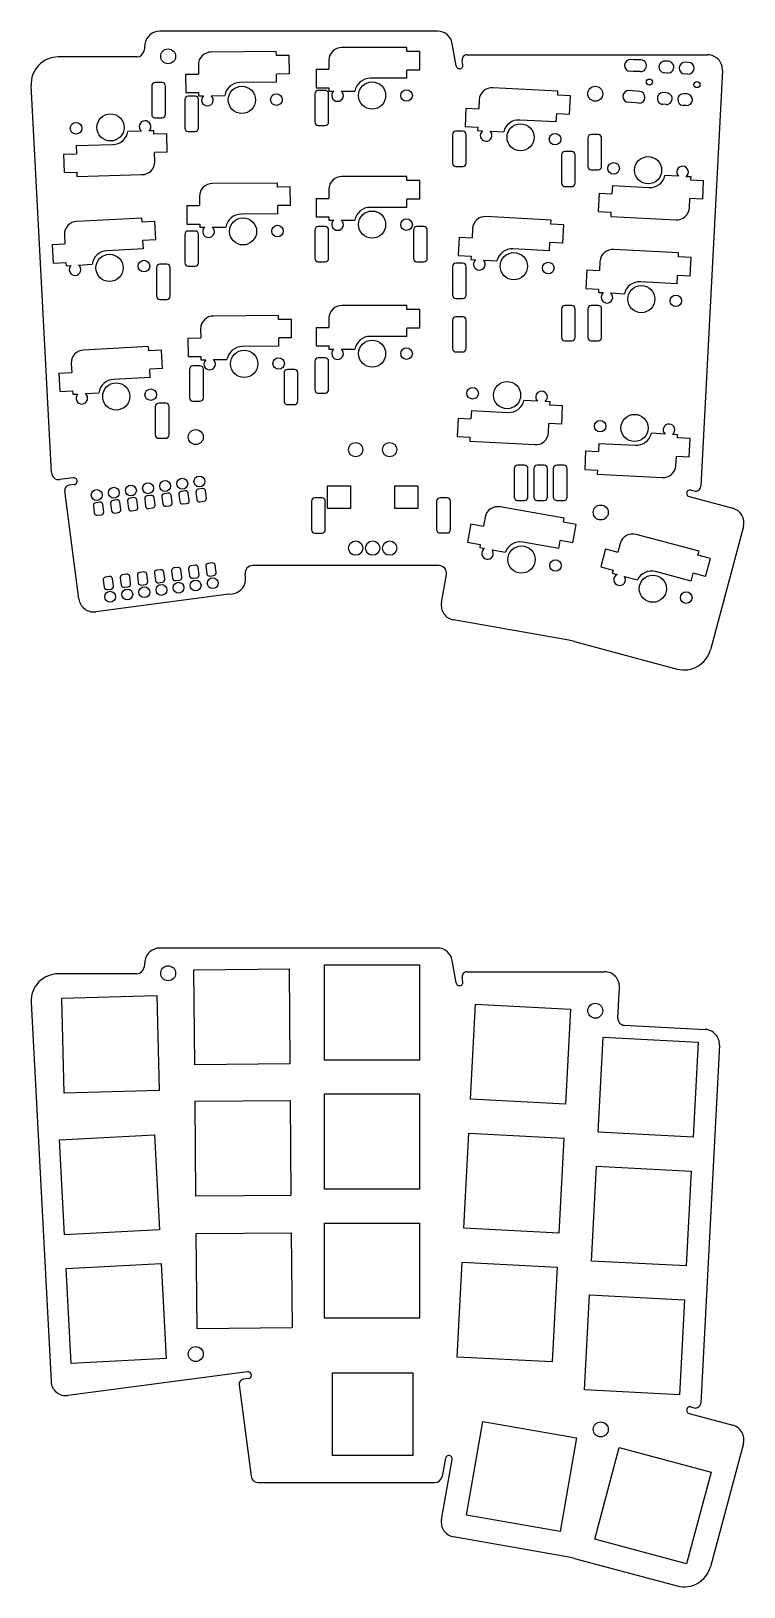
# Model space of a CAD drawing. Extents: x 33 to 645, y -281 to 127.
# Drawn here: x 32.6 to 137.6, y -251.7 to -22.6 of the extents above; entities that cross this region are included whole.
import ezdxf

# ---------------------------------------------------------------- set-up
doc = ezdxf.new("R2010")
doc.units = 0
doc.layers.add('BLACK', color=7, linetype='CONTINUOUS')

msp = doc.modelspace()

# ---------------------------------------------------------------- linework, layer by layer
at = {"layer": 'BLACK', "linetype": 'CONTINUOUS'}
for p, q in [((92.442472, -22.616329), (51.542613, -22.616329)), ((49.361434, -24.529172), (49.239888, -25.452407)), ((87.938124, -25.025559), (78.362324, -25.025559)), ((87.938124, -25.626068), (87.938124, -25.025559)), ((95.192345, -27.742326), (94.609051, -24.434303)), ((48.149299, -26.408829), (36.603086, -26.408829)), ((68.709296, -25.620212), (59.133861, -25.703776)), ((68.714536, -26.220699), (68.709296, -25.620212)), ((70.602275, -26.204224), (68.714536, -26.220699)), ((70.625992, -28.921921), (70.602275, -26.204224)), ((76.440135, -26.895669), (76.440135, -28.241869)), ((89.825935, -25.626068), (87.938124, -25.626068)), ((89.825935, -28.343868), (89.825935, -25.626068)), ((96.177153, -27.56868), (96.074952, -26.989065)), ((96.813558, -26.108829), (132.204307, -26.108829)), ((121.34328, -26.831581), (120.886707, -26.807653)), ((121.953762, -26.83073), (121.34328, -26.831581)), ((122.410335, -26.854658), (121.953762, -26.83073)), ((126.418035, -27.064692), (125.961462, -27.040764)), ((129.411128, -27.221554), (128.954554, -27.197626)), ((55.352073, -28.953212), (57.239812, -28.936738)), ((55.352073, -28.953212), (55.37579, -31.670908)), ((57.228064, -27.590589), (57.239812, -28.936738)), ((70.625992, -28.921921), (68.738253, -28.938395)), ((68.748889, -30.15715), (68.738253, -28.938395)), ((74.552324, -28.241869), (74.552324, -30.959669)), ((74.552324, -28.241869), (76.440135, -28.241869)), ((87.938124, -29.562669), (82.544135, -29.562669)), ((87.938124, -29.562669), (87.938124, -28.343868)), ((89.825935, -28.343868), (87.938124, -28.343868)), ((121.252886, -28.556414), (120.796312, -28.532486)), ((121.863367, -28.555563), (121.252886, -28.556414)), ((122.31994, -28.579491), (121.863367, -28.555563)), ((126.32764, -28.789525), (125.871067, -28.765597)), ((129.320733, -28.946387), (128.864159, -28.922459)), ((134.401292, -28.423964), (131.19361, -89.632226)), ((35.595663, -87.61534), (32.608568, -30.618173)), ((50.354593, -30.700029), (50.354593, -34.881629)), ((51.886593, -30.200029), (50.854593, -30.200029)), ((52.386593, -34.881629), (52.386593, -30.700029)), ((55.37579, -31.670908), (57.263529, -31.654434)), ((57.263529, -31.654434), (57.267744, -32.137415)), ((68.748889, -30.15715), (63.355106, -30.20422)), ((74.375524, -31.836429), (74.375524, -36.018029)), ((74.552324, -30.959669), (76.440135, -30.959669)), ((75.907524, -31.336429), (74.875524, -31.336429)), ((76.407524, -36.018029), (76.407524, -31.836429)), ((76.440135, -30.959669), (76.440135, -31.442668)), ((76.440135, -31.442668), (77.168524, -31.442668)), ((78.286124, -31.442269), (80.284134, -31.442668)), ((110.168525, -31.45691), (100.605848, -30.955752)), ((110.137097, -32.056596), (110.168525, -31.45691)), ((112.02232, -32.155397), (110.137097, -32.056596)), ((121.103885, -31.399512), (120.647312, -31.375584)), ((121.710933, -31.464171), (121.103885, -31.399512)), ((122.167507, -31.488099), (121.710933, -31.464171)), ((126.175374, -31.694938), (125.718801, -31.67101)), ((129.168467, -31.851799), (128.711893, -31.827871)), ((55.223924, -32.700029), (55.223924, -36.881629)), ((56.755924, -32.200029), (55.723924, -32.200029)), ((57.255924, -36.881629), (57.255924, -32.700029)), ((57.267744, -32.137415), (57.996105, -32.131058)), ((59.113659, -32.120907), (61.111597, -32.10387)), ((96.632741, -33.968254), (96.490502, -36.682329)), ((96.632741, -33.968254), (98.517965, -34.067054)), ((98.588419, -32.722699), (98.517965, -34.067054)), ((111.880082, -34.869472), (112.02232, -32.155397)), ((121.013491, -33.124345), (120.556917, -33.100417)), ((121.620539, -33.189004), (121.013491, -33.124345)), ((122.077112, -33.212932), (121.620539, -33.189004)), ((126.08498, -33.419771), (125.628406, -33.395843)), ((129.078072, -33.576632), (128.621499, -33.552704)), ((50.854593, -35.381629), (51.886593, -35.381629)), ((74.875524, -36.518029), (75.907524, -36.518029)), ((109.931071, -35.987802), (104.544474, -35.705503)), ((109.931071, -35.987802), (109.994858, -34.770672)), ((111.880082, -34.869472), (109.994858, -34.770672)), ((48.837295, -37.33419), (46.839959, -37.386093)), ((50.682641, -37.285469), (49.954502, -37.304536)), ((50.695284, -37.768303), (50.682641, -37.285469)), ((52.582448, -37.718886), (50.695284, -37.768303)), ((52.653592, -40.435754), (52.582448, -37.718886)), ((55.723924, -37.381629), (56.755924, -37.381629)), ((94.638085, -37.856229), (94.638085, -42.037829)), ((96.170085, -37.356229), (95.138085, -37.356229)), ((96.490502, -36.682329), (98.375726, -36.78113)), ((96.670085, -42.037829), (96.670085, -37.856229)), ((98.375726, -36.78113), (98.350448, -37.263467)), ((98.350448, -37.263467), (99.077839, -37.301588)), ((100.193928, -37.35968), (102.189179, -37.464646)), ((114.578899, -38.362035), (114.578899, -42.543635)), ((116.110899, -37.862035), (115.078899, -37.862035)), ((116.610899, -42.543635), (116.610899, -38.362035)), ((37.382545, -40.733607), (39.269709, -40.68419)), ((37.382545, -40.733607), (37.453689, -43.450475)), ((39.237805, -39.465806), (44.629945, -39.324608)), ((39.237805, -39.465806), (39.269709, -40.68419)), ((52.653592, -40.435754), (50.766428, -40.485171)), ((50.801667, -41.83091), (50.766428, -40.485171)), ((110.6899, -40.835235), (110.6899, -45.016835)), ((112.2219, -40.335235), (111.1899, -40.335235)), ((112.7219, -45.016835), (112.7219, -40.835235)), ((37.453689, -43.450475), (39.340853, -43.401058)), ((39.340853, -43.401058), (39.356572, -44.001362)), ((95.138085, -42.537829), (96.170085, -42.537829)), ((115.078899, -43.043635), (116.110899, -43.043635)), ((39.356572, -44.001362), (48.929091, -43.750696)), ((68.877282, -44.981438), (59.301847, -45.065002)), ((68.882522, -45.581925), (68.877282, -44.981438)), ((70.770261, -45.56545), (68.882522, -45.581925)), ((70.793978, -48.283147), (70.770261, -45.56545)), ((87.938124, -44.025519), (78.362324, -44.025519)), ((87.938124, -44.626028), (87.938124, -44.025519)), ((89.825935, -44.626028), (87.938124, -44.626028)), ((89.825935, -47.343828), (89.825935, -44.626028)), ((111.1899, -45.516835), (112.2219, -45.516835)), ((118.190115, -45.363471), (118.126328, -46.580601)), ((118.190115, -45.363471), (123.576712, -45.64577)), ((127.927258, -43.991593), (125.932007, -43.886627)), ((129.770738, -44.087806), (129.043347, -44.049685)), ((129.74546, -44.570143), (129.770738, -44.087806)), ((131.630684, -44.668944), (129.74546, -44.570143)), ((131.488445, -47.383019), (131.630684, -44.668944)), ((57.39605, -46.951815), (57.407798, -48.297964)), ((74.552324, -47.241829), (74.552324, -49.959629)), ((74.552324, -47.241829), (76.440135, -47.241829)), ((76.440135, -45.895629), (76.440135, -47.241829)), ((87.938124, -48.562629), (87.938124, -47.343828)), ((89.825935, -47.343828), (87.938124, -47.343828)), ((116.241104, -46.481801), (116.098866, -49.195876)), ((116.241104, -46.481801), (118.126328, -46.580601)), ((129.532767, -48.628574), (129.603221, -47.284219)), ((131.488445, -47.383019), (129.603221, -47.284219)), ((48.900847, -50.144004), (39.33817, -50.645162)), ((48.932275, -50.74369), (48.900847, -50.144004)), ((55.520059, -48.314438), (57.407798, -48.297964)), ((55.520059, -48.314438), (55.543776, -51.032134)), ((68.916875, -49.518376), (63.523092, -49.565446)), ((70.793978, -48.283147), (68.906239, -48.299621)), ((68.916875, -49.518376), (68.906239, -48.299621)), ((74.552324, -49.959629), (76.440135, -49.959629)), ((76.440135, -49.959629), (76.440135, -50.442628)), ((87.938124, -48.562629), (82.544135, -48.562629)), ((109.174142, -50.430865), (99.611465, -49.929707)), ((116.098866, -49.195876), (117.984089, -49.294677)), ((117.984089, -49.294677), (117.952661, -49.894363)), ((117.952661, -49.894363), (127.515338, -50.395521)), ((37.51649, -52.613309), (37.586944, -53.957664)), ((50.817499, -50.644889), (48.932275, -50.74369)), ((50.959738, -53.358965), (50.817499, -50.644889)), ((55.223924, -52.545635), (55.223924, -56.727235)), ((55.543776, -51.032134), (57.431515, -51.01566)), ((56.755924, -52.045635), (55.723924, -52.045635)), ((57.255924, -56.727235), (57.255924, -52.545635)), ((57.431515, -51.01566), (57.43573, -51.498641)), ((57.43573, -51.498641), (58.164091, -51.492284)), ((59.281645, -51.482133), (61.279583, -51.465096)), ((74.375524, -51.902429), (74.375524, -56.084029)), ((75.907524, -51.402429), (74.875524, -51.402429)), ((76.407524, -56.084029), (76.407524, -51.902429)), ((76.440135, -50.442628), (77.168524, -50.442628)), ((78.286124, -50.442229), (80.284134, -50.442628)), ((88.904324, -51.902429), (88.904324, -56.084029)), ((90.436324, -51.402429), (89.404324, -51.402429)), ((90.936324, -56.084029), (90.936324, -51.902429)), ((97.594036, -51.696654), (97.523582, -53.041009)), ((109.142714, -51.030551), (109.174142, -50.430865)), ((111.027937, -51.129352), (109.142714, -51.030551)), ((110.885699, -53.843427), (111.027937, -51.129352)), ((35.701721, -54.056464), (37.586944, -53.957664)), ((35.701721, -54.056464), (35.843959, -56.77054)), ((49.138301, -54.674896), (43.751704, -54.957195)), ((50.959738, -53.358965), (49.074514, -53.457765)), ((49.138301, -54.674896), (49.074514, -53.457765)), ((95.638358, -52.942209), (95.496119, -55.656284)), ((95.638358, -52.942209), (97.523582, -53.041009)), ((108.936688, -54.961757), (103.550091, -54.679458)), ((108.936688, -54.961757), (109.000475, -53.744627)), ((110.885699, -53.843427), (109.000475, -53.744627)), ((127.94689, -55.27072), (118.384213, -54.769562)), ((35.843959, -56.77054), (37.729183, -56.671739)), ((37.729183, -56.671739), (37.754461, -57.154076)), ((37.754461, -57.154076), (38.481852, -57.115955)), ((39.597899, -57.057066), (41.593192, -56.952897)), ((52.590324, -56.939629), (51.558324, -56.939629)), ((55.723924, -57.227235), (56.755924, -57.227235)), ((74.875524, -56.584029), (75.907524, -56.584029)), ((89.404324, -56.584029), (90.436324, -56.584029)), ((96.170085, -56.787229), (95.138085, -56.787229)), ((95.496119, -55.656284), (97.381343, -55.755085)), ((97.381343, -55.755085), (97.356065, -56.237422)), ((97.356065, -56.237422), (98.083456, -56.275543)), ((99.199545, -56.333635), (101.194796, -56.438601)), ((116.366784, -56.536509), (116.29633, -57.880864)), ((127.915462, -55.870406), (127.94689, -55.27072)), ((129.800685, -55.969207), (127.915462, -55.870406)), ((129.658447, -58.683282), (129.800685, -55.969207)), ((51.058324, -57.439629), (51.058324, -61.621229)), ((53.090324, -61.621229), (53.090324, -57.439629)), ((94.638085, -57.287229), (94.638085, -61.468829)), ((96.670085, -61.468829), (96.670085, -57.287229)), ((114.411106, -57.782064), (114.268867, -60.496139)), ((114.411106, -57.782064), (116.29633, -57.880864)), ((127.709436, -59.801612), (122.322839, -59.519313)), ((127.709436, -59.801612), (127.773223, -58.584482)), ((129.658447, -58.683282), (127.773223, -58.584482)), ((114.268867, -60.496139), (116.154091, -60.59494)), ((116.154091, -60.59494), (116.128813, -61.077277)), ((116.128813, -61.077277), (116.856204, -61.115398)), ((117.972293, -61.17349), (119.967544, -61.278456)), ((51.558324, -62.121229), (52.590324, -62.121229)), ((87.938124, -63.025719), (78.362324, -63.025719)), ((87.938124, -63.626228), (87.938124, -63.025719)), ((89.825935, -63.626228), (87.938124, -63.626228)), ((89.825935, -66.344028), (89.825935, -63.626228)), ((95.138085, -61.968829), (96.170085, -61.968829)), ((110.6899, -63.521435), (110.6899, -67.703035)), ((112.2219, -63.021435), (111.1899, -63.021435)), ((112.7219, -67.703035), (112.7219, -63.521435)), ((114.578899, -63.521435), (114.578899, -67.703035)), ((116.110899, -63.021435), (115.078899, -63.021435)), ((116.610899, -67.703035), (116.610899, -63.521435)), ((69.043089, -64.480916), (59.467654, -64.56448)), ((69.048329, -65.081403), (69.043089, -64.480916)), ((70.936068, -65.064928), (69.048329, -65.081403)), ((70.959785, -67.782625), (70.936068, -65.064928)), ((74.552324, -66.242029), (74.552324, -68.959829)), ((74.552324, -66.242029), (76.440135, -66.242029)), ((76.440135, -64.895829), (76.440135, -66.242029)), ((87.938124, -67.562829), (87.938124, -66.344028)), ((89.825935, -66.344028), (87.938124, -66.344028)), ((94.638085, -65.173232), (94.638085, -69.354832)), ((96.170085, -64.673232), (95.138085, -64.673232)), ((96.670085, -69.354832), (96.670085, -65.173232)), ((55.685866, -67.813916), (57.573605, -67.797442)), ((55.685866, -67.813916), (55.709583, -70.531612)), ((57.561857, -66.451293), (57.573605, -67.797442)), ((70.959785, -67.782625), (69.072046, -67.799099)), ((69.082682, -69.017854), (69.072046, -67.799099)), ((87.938124, -67.562829), (82.544135, -67.562829)), ((111.1899, -68.203035), (112.2219, -68.203035)), ((115.078899, -68.203035), (116.110899, -68.203035)), ((49.892836, -69.072274), (40.330159, -69.573432)), ((49.924264, -69.67196), (49.892836, -69.072274)), ((51.809488, -69.573159), (49.924264, -69.67196)), ((51.951727, -72.287235), (51.809488, -69.573159)), ((55.709583, -70.531612), (57.597322, -70.515138)), ((57.597322, -70.515138), (57.601537, -70.998119)), ((57.601537, -70.998119), (58.329898, -70.991762)), ((59.447452, -70.981611), (61.44539, -70.964574)), ((69.082682, -69.017854), (63.688899, -69.064924)), ((74.552324, -68.959829), (76.440135, -68.959829)), ((75.907524, -70.716229), (74.875524, -70.716229)), ((76.440135, -68.959829), (76.440135, -69.442828)), ((76.440135, -69.442828), (77.168524, -69.442828)), ((78.286124, -69.442429), (80.284134, -69.442828)), ((95.138085, -69.854832), (96.170085, -69.854832)), ((36.69371, -72.984734), (38.578933, -72.885934)), ((36.69371, -72.984734), (36.835948, -75.69881)), ((38.508479, -71.541579), (38.578933, -72.885934)), ((51.951727, -72.287235), (50.066503, -72.386035)), ((50.13029, -73.603166), (50.066503, -72.386035)), ((55.935828, -72.416029), (55.935828, -76.597629)), ((57.467828, -71.916029), (56.435828, -71.916029)), ((57.967828, -76.597629), (57.967828, -72.416029)), ((69.845432, -72.931435), (69.845432, -77.113035)), ((71.377432, -72.431435), (70.345432, -72.431435)), ((71.877432, -77.113035), (71.877432, -72.931435)), ((74.375524, -71.216229), (74.375524, -75.397829)), ((76.407524, -75.397829), (76.407524, -71.216229)), ((50.13029, -73.603166), (44.743693, -73.885465)), ((36.835948, -75.69881), (38.721172, -75.600009)), ((38.721172, -75.600009), (38.74645, -76.082346)), ((38.74645, -76.082346), (39.473841, -76.044225)), ((40.589888, -75.985336), (42.585181, -75.881167)), ((52.423778, -77.388029), (51.391778, -77.388029)), ((56.435828, -77.097629), (57.467828, -77.097629)), ((70.345432, -77.613035), (71.377432, -77.613035)), ((74.875524, -75.897829), (75.907524, -75.897829)), ((107.166057, -77.099561), (105.170806, -76.994595)), ((109.009537, -77.195774), (108.282146, -77.157653)), ((108.984259, -77.678111), (109.009537, -77.195774)), ((110.869483, -77.776912), (108.984259, -77.678111)), ((110.727244, -80.490987), (110.869483, -77.776912)), ((50.891778, -77.888029), (50.891778, -82.069629)), ((52.923778, -82.069629), (52.923778, -77.888029)), ((95.479903, -79.589769), (95.337665, -82.303844)), ((95.479903, -79.589769), (97.365127, -79.688569)), ((97.428914, -78.471439), (97.365127, -79.688569)), ((97.428914, -78.471439), (102.815511, -78.753738)), ((95.337665, -82.303844), (97.222888, -82.402645)), ((97.222888, -82.402645), (97.19146, -83.002331)), ((108.771566, -81.736542), (108.84202, -80.392187)), ((110.727244, -80.490987), (108.84202, -80.392187)), ((125.938484, -81.939666), (123.943233, -81.8347)), ((127.781964, -82.035879), (127.054573, -81.997758)), ((127.756686, -82.518216), (127.781964, -82.035879)), ((51.391778, -82.569629), (52.423778, -82.569629)), ((97.19146, -83.002331), (106.754137, -83.503489)), ((114.25233, -84.429874), (114.110092, -87.143949)), ((114.25233, -84.429874), (116.137554, -84.528674)), ((116.201341, -83.311544), (116.137554, -84.528674)), ((116.201341, -83.311544), (121.587938, -83.593843)), ((129.64191, -82.617017), (127.756686, -82.518216)), ((129.499671, -85.331092), (129.64191, -82.617017)), ((103.729572, -87.028835), (103.729572, -91.210435)), ((105.261572, -86.528835), (104.229572, -86.528835)), ((105.761572, -91.210435), (105.761572, -87.028835)), ((106.612472, -87.028835), (106.612472, -91.210435)), ((108.144472, -86.528835), (107.112472, -86.528835)), ((108.644472, -91.210435), (108.644472, -87.028835)), ((109.495372, -87.028835), (109.495372, -91.210435)), ((111.027372, -86.528835), (109.995372, -86.528835)), ((111.527372, -91.210435), (111.527372, -87.028835)), ((127.543993, -86.576647), (127.614447, -85.232292)), ((129.499671, -85.331092), (127.614447, -85.232292)), ((38.801099, -88.389697), (36.818058, -88.650769)), ((114.110092, -87.143949), (115.995315, -87.24275)), ((115.995315, -87.24275), (115.963887, -87.842436)), ((115.963887, -87.842436), (125.526564, -88.343594)), ((39.64692, -106.218617), (37.553699, -90.319019)), ((38.931626, -89.381139), (38.199387, -89.47754)), ((47.74438, -91.304843), (47.149513, -91.383158)), ((49.323416, -91.50041), (49.462557, -92.557292)), ((50.26265, -90.973306), (49.667783, -91.051622)), ((50.85058, -92.374554), (50.711439, -91.317674)), ((51.841686, -91.168874), (51.980827, -92.225754)), ((52.78092, -90.64177), (52.186053, -90.720085)), ((53.368849, -92.043017), (53.229709, -90.986137)), ((54.359956, -90.837337), (54.499097, -91.894217)), ((55.29919, -90.310233), (54.704323, -90.388549)), ((55.887119, -91.711481), (55.747977, -90.654601)), ((56.878226, -90.505801), (57.017367, -91.562681)), ((57.81746, -89.978697), (57.222593, -90.057012)), ((58.405389, -91.379944), (58.266248, -90.323064)), ((75.419372, -91.338435), (74.387372, -91.338435)), ((76.24083, -92.911253), (76.24083, -89.558453)), ((76.24083, -89.558453), (79.64443, -89.558453)), ((79.64443, -89.558453), (79.64443, -92.911253)), ((86.14683, -92.911253), (86.14683, -89.558453)), ((86.14683, -89.558453), (89.55043, -89.558453)), ((89.55043, -89.558453), (89.55043, -92.911253)), ((93.843524, -91.32694), (92.811524, -91.32694)), ((129.493883, -91.149954), (135.922575, -92.872528)), ((129.752701, -90.184029), (130.250524, -90.31742)), ((41.768606, -92.49502), (41.907747, -93.5519)), ((42.70784, -91.967916), (42.112973, -92.04623)), ((42.356535, -93.896268), (42.951402, -93.817952)), ((43.29577, -93.369163), (43.156629, -92.312283)), ((44.286876, -92.163483), (44.426017, -93.220364)), ((45.22611, -91.636379), (44.631243, -91.714695)), ((44.874805, -93.564731), (45.469672, -93.486415)), ((45.81404, -93.037627), (45.674899, -91.980747)), ((46.805146, -91.831947), (46.944287, -92.888827)), ((47.393075, -93.233195), (47.987942, -93.154879)), ((48.33231, -92.70609), (48.193169, -91.64921)), ((49.911345, -92.901658), (50.506212, -92.823342)), ((52.429615, -92.570121), (53.024482, -92.491806)), ((54.947885, -92.238585), (55.542752, -92.160269)), ((57.466155, -91.907048), (58.061022, -91.828733)), ((73.887372, -91.838435), (73.887372, -96.020035)), ((75.919372, -96.020035), (75.919372, -91.838435)), ((79.64443, -92.911253), (76.24083, -92.911253)), ((89.55043, -92.911253), (86.14683, -92.911253)), ((92.311524, -91.82694), (92.311524, -96.00854)), ((94.343524, -96.00854), (94.343524, -91.82694)), ((111.090002, -94.339365), (101.65968, -92.676545)), ((104.229572, -91.710435), (105.261572, -91.710435)), ((107.112472, -91.710435), (108.144472, -91.710435)), ((109.995372, -91.710435), (111.027372, -91.710435)), ((97.349056, -95.182393), (96.877115, -97.858903)), ((97.349056, -95.182393), (99.208187, -95.510207)), ((99.441952, -94.184459), (99.208187, -95.510207)), ((110.985725, -94.930751), (111.090002, -94.339365)), ((112.844855, -95.258566), (110.985725, -94.930751)), ((112.372914, -97.935077), (112.844855, -95.258566)), ((137.478207, -95.566966), (132.61723, -113.708383)), ((74.387372, -96.520035), (75.419372, -96.520035)), ((92.811524, -96.50854), (93.843524, -96.50854)), ((96.877115, -97.858903), (98.736246, -98.186718)), ((98.736246, -98.186718), (98.652374, -98.662379)), ((110.302141, -98.807546), (104.990099, -97.87089)), ((110.302141, -98.807546), (110.513784, -97.607262)), ((112.372914, -97.935077), (110.513784, -97.607262)), ((119.354771, -98.034739), (119.006349, -99.335069)), ((130.944996, -99.20425), (121.695484, -96.725851)), ((98.652374, -98.662379), (99.369697, -98.788863)), ((100.470387, -98.982539), (102.437974, -99.329883)), ((117.182864, -98.846467), (116.479445, -101.471662)), ((117.182864, -98.846467), (119.006349, -99.335069)), ((130.789573, -99.784298), (130.944996, -99.20425)), ((132.613058, -100.272899), (130.789573, -99.784298)), ((131.90964, -102.898092), (132.613058, -100.272899)), ((44.148352, -102.9097), (43.553487, -102.988015)), ((46.666623, -102.578163), (46.071757, -102.656479)), ((47.254553, -103.979411), (47.115412, -102.92253)), ((48.245659, -102.773731), (48.3848, -103.830611)), ((49.184893, -102.246625), (48.590026, -102.324942)), ((49.772823, -103.647874), (49.633682, -102.590994)), ((50.763929, -102.442194), (50.90307, -103.499074)), ((51.703163, -101.91509), (51.108296, -101.993406)), ((52.291093, -103.316338), (52.151952, -102.259457)), ((53.282199, -102.110658), (53.42134, -103.167538)), ((54.221433, -101.583553), (53.626566, -101.661869)), ((54.809363, -102.984801), (54.670222, -101.927921)), ((55.800469, -101.779121), (55.93961, -102.836001)), ((56.739703, -101.252017), (56.144836, -101.330333)), ((57.327633, -102.653265), (57.188492, -101.596384)), ((58.318739, -101.447585), (58.45788, -102.504465)), ((59.257973, -100.92048), (58.663106, -100.998796)), ((58.906668, -102.848832), (59.501535, -102.770516)), ((59.845903, -102.321728), (59.706762, -101.264848)), ((64.172997, -102.989699), (64.116615, -102.561431)), ((92.676659, -101.317853), (65.207204, -101.317853)), ((93.027126, -106.764853), (93.759947, -102.608868)), ((116.479445, -101.471662), (118.302931, -101.960262)), ((118.302931, -101.960262), (118.177922, -102.426803)), ((118.177922, -102.426803), (118.881491, -102.615324)), ((119.961113, -102.904195), (121.890938, -103.421703)), ((129.770706, -103.586762), (124.560512, -102.190695)), ((129.770706, -103.586762), (130.086155, -102.409491)), ((131.90964, -102.898092), (130.086155, -102.409491)), ((43.209119, -103.436804), (43.34826, -104.493684)), ((43.797048, -104.838051), (44.391915, -104.759736)), ((44.736283, -104.310947), (44.597142, -103.254067)), ((45.727389, -103.105267), (45.86653, -104.162147)), ((46.315318, -104.506515), (46.910185, -104.428199)), ((48.833588, -104.174978), (49.428455, -104.096663)), ((51.351858, -103.843442), (51.946725, -103.765126)), ((53.870128, -103.511905), (54.464995, -103.43359)), ((56.388398, -103.180369), (56.983265, -103.102053)), ((61.727731, -105.530607), (42.115257, -108.112637)), ((61.727731, -105.530607), (62.278974, -105.458034)), ((111.783229, -112.306033), (94.811672, -109.31346)), ((112.626404, -112.492962), (127.718251, -116.53681)), ((92.442472, -157.616329), (51.542613, -157.616329)), ((49.361434, -159.529172), (49.239888, -160.452407)), ((75.807324, -160.102669), (89.807324, -160.102669)), ((75.807324, -174.102669), (75.807324, -160.102669)), ((89.807324, -160.102669), (89.807324, -174.102669)), ((95.192345, -162.742326), (94.609051, -159.434303)), ((48.149299, -161.408829), (36.603086, -161.408829)), ((56.579631, -160.803179), (70.579098, -160.681008)), ((56.701802, -174.802646), (56.579631, -160.803179)), ((70.579098, -160.681008), (70.701269, -174.680475)), ((96.177153, -162.56868), (96.074952, -161.989065)), ((96.813558, -161.108829), (117.034471, -161.108829)), ((37.119517, -164.978005), (51.11472, -164.611528)), ((51.11472, -164.611528), (51.481197, -178.606731)), ((118.995054, -167.934648), (119.231456, -163.423972)), ((32.608568, -165.618173), (35.533375, -221.42682)), ((37.485994, -178.973208), (37.119517, -164.978005)), ((97.317611, -179.879851), (98.050314, -165.899038)), ((98.050314, -165.899038), (112.031127, -166.631741)), ((112.031127, -166.631741), (111.298424, -180.612554)), ((119.941345, -168.985616), (131.874043, -169.611003)), ((116.090059, -184.719532), (116.822762, -170.738719)), ((116.822762, -170.738719), (130.803575, -171.471422)), ((130.803575, -171.471422), (130.070872, -185.452235)), ((133.955885, -171.923122), (131.19361, -224.632226)), ((70.701269, -174.680475), (56.701802, -174.802646)), ((89.807324, -174.102669), (75.807324, -174.102669)), ((51.481197, -178.606731), (37.485994, -178.973208)), ((56.747617, -180.164405), (70.747084, -180.042234)), ((56.869788, -194.163872), (56.747617, -180.164405)), ((70.747084, -180.042234), (70.869255, -194.041701)), ((75.807324, -179.102629), (89.807324, -179.102629)), ((75.807324, -193.102629), (75.807324, -179.102629)), ((89.807324, -179.102629), (89.807324, -193.102629)), ((111.298424, -180.612554), (97.317611, -179.879851)), ((36.790708, -185.855885), (50.771521, -185.123182)), ((50.771521, -185.123182), (51.504224, -199.103995)), ((96.323228, -198.853806), (97.055931, -184.872993)), ((97.055931, -184.872993), (111.036744, -185.605696)), ((130.070872, -185.452235), (116.090059, -184.719532)), ((37.523411, -199.836698), (36.790708, -185.855885)), ((111.036744, -185.605696), (110.304041, -199.586509)), ((115.095976, -203.693661), (115.828679, -189.712848)), ((115.828679, -189.712848), (129.809492, -190.445551)), ((129.809492, -190.445551), (129.076789, -204.426364)), ((70.869255, -194.041701), (56.869788, -194.163872)), ((89.807324, -193.102629), (75.807324, -193.102629)), ((51.504224, -199.103995), (37.523411, -199.836698)), ((75.807324, -198.102829), (89.807324, -198.102829)), ((75.807324, -212.102829), (75.807324, -198.102829)), ((89.807324, -198.102829), (89.807324, -212.102829)), ((110.304041, -199.586509), (96.323228, -198.853806)), ((56.913424, -199.663883), (70.912891, -199.541712)), ((57.035595, -213.66335), (56.913424, -199.663883)), ((70.912891, -199.541712), (71.035062, -213.541179)), ((95.328858, -217.8275), (96.061561, -203.846687)), ((96.061561, -203.846687), (110.042374, -204.57939)), ((129.076789, -204.426364), (115.095976, -203.693661)), ((37.782697, -204.784155), (51.76351, -204.051452)), ((38.5154, -218.764968), (37.782697, -204.784155)), ((51.76351, -204.051452), (52.496213, -218.032265)), ((110.042374, -204.57939), (109.309671, -218.560203)), ((114.101285, -222.667605), (114.833988, -208.686792)), ((114.833988, -208.686792), (128.814801, -209.419495)), ((128.814801, -209.419495), (128.082098, -223.400308)), ((89.807324, -212.102829), (75.807324, -212.102829)), ((71.035062, -213.541179), (57.035595, -213.66335)), ((52.496213, -218.032265), (38.5154, -218.764968)), ((109.309671, -218.560203), (95.328858, -217.8275)), ((64.479298, -220.009146), (38.017514, -223.49286)), ((63.214015, -221.940776), (64.980855, -235.36143)), ((64.603274, -221.001407), (63.859705, -221.0993)), ((76.99563, -232.334853), (76.99563, -220.134853)), ((76.99563, -220.134853), (88.79563, -220.134853)), ((88.79563, -220.134853), (88.79563, -232.334853)), ((128.082098, -223.400308), (114.101285, -222.667605)), ((129.493883, -226.149954), (135.922575, -227.872528)), ((129.752701, -225.184029), (130.250524, -225.31742)), ((96.699031, -241.096121), (99.130106, -227.308812)), ((99.130106, -227.308812), (112.917415, -229.739887)), ((112.917415, -229.739887), (110.48634, -243.527196)), ((115.584119, -244.662012), (119.207586, -231.139051)), ((119.207586, -231.139051), (132.730547, -234.762518)), ((137.478207, -230.566966), (132.61723, -248.708383)), ((88.79563, -232.334853), (76.99563, -232.334853)), ((93.027136, -241.764794), (94.586024, -232.9239)), ((93.602782, -232.74188), (93.132521, -235.408866)), ((132.730547, -234.762518), (129.10708, -248.285479)), ((66.071445, -236.317853), (92.049232, -236.317853)), ((93.027126, -241.764853), (93.759947, -237.608868)), ((110.48634, -243.527196), (96.699031, -241.096121)), ((111.783229, -247.306033), (94.811672, -244.31346)), ((129.10708, -248.285479), (115.584119, -244.662012)), ((112.626404, -247.492962), (127.718251, -251.53681))]:
    msp.add_line(p, q, dxfattribs=at)
at = {"layer": 'BLACK'}
for centre, radius in [((52.779972, -26.330435), 1.1), ((123.64851, -30.12434), 0.45), ((63.64045, -32.741827), 2), ((68.720257, -32.697496), 0.85), ((82.807324, -32.102669), 2), ((87.887324, -32.102669), 0.85), ((115.670372, -31.842235), 1.1), ((130.638917, -30.490691), 0.450001), ((39.222098, -36.925347), 0.85), ((44.300357, -36.792368), 2), ((104.674369, -38.255796), 2), ((109.747407, -38.521663), 0.85), ((123.446817, -43.095477), 2), ((118.373779, -42.82961), 0.85), ((63.808436, -52.103053), 2), ((82.807324, -51.102629), 2), ((87.887324, -51.102629), 0.85), ((68.888243, -52.058722), 0.85), ((44.147466, -57.47994), 2), ((49.220504, -57.214073), 0.85), ((103.679986, -57.229751), 2), ((108.753024, -57.495618), 0.85), ((122.452734, -62.069606), 2), ((127.525772, -62.335473), 0.85), ((82.807324, -70.102829), 2), ((63.974243, -71.602531), 2), ((69.05405, -71.5582), 0.85), ((87.887324, -70.102829), 0.85), ((45.139455, -76.40821), 2), ((50.212493, -76.142343), 0.85), ((97.612578, -75.937578), 0.85), ((102.685616, -76.203445), 2), ((116.385005, -80.777683), 0.85), ((121.458043, -81.04355), 2), ((56.849524, -82.390429), 1.1), ((80.39563, -84.234853), 1.05), ((85.39563, -84.234853), 1.05), ((49.821612, -89.921676), 0.799999), ((52.339882, -89.59014), 0.8), ((54.858152, -89.258603), 0.8), ((57.376422, -88.927067), 0.8), ((42.266802, -90.916286), 0.8), ((44.785072, -90.584749), 0.799999), ((47.303342, -90.253213), 0.8), ((116.483172, -93.488035), 1.1), ((80.39563, -98.734853), 1.05), ((82.89563, -98.734853), 1.05), ((85.39563, -98.734853), 1.05), ((104.808223, -100.418004), 2), ((109.811046, -101.300137), 0.849999), ((124.157333, -104.712265), 2), ((44.238087, -105.889681), 0.8), ((46.756357, -105.558145), 0.8), ((49.274627, -105.226608), 0.8), ((51.792897, -104.895072), 0.799999), ((54.311167, -104.563535), 0.8), ((56.829437, -104.231998), 0.8), ((59.347707, -103.900462), 0.8), ((129.064236, -106.027066), 0.85), ((52.779972, -161.330435), 1.1), ((115.670372, -166.842235), 1.1), ((56.849524, -217.390429), 1.1), ((116.483172, -228.488035), 1.1)]:
    msp.add_circle(centre, radius, dxfattribs=at)
for centre, radius, start, end in [((51.5425, -24.8162), 2.199871, 89.99705691, 172.50296404), ((92.4425, -24.8163), 2.199971, 9.99937428, 90.00067714), ((78.32075, -26.905742), 1.880642, 88.73330062, 179.69311376), ((36.60311, -30.40885), 4.000023, -269.99965623, -177.00031577), ((48.1492, -25.3087), 1.100115, -89.99484398, -7.50594851), ((59.108696, -27.58425), 1.880643, -270.7667015, -179.80687526), ((96.8136, -26.8588), 0.750047, -269.99679131, -169.99838796), ((120.84151, -27.670069), 0.863601, -272.99997963, -93.00004242), ((122.365138, -27.717074), 0.8636, -93.00004242, 87.00002037), ((125.916264, -27.903181), 0.8636, -273.00004242, -92.99997963), ((126.372838, -27.927109), 0.863601, -93.00004589, 87.00002384), ((128.909357, -28.060042), 0.863601, -272.99997963, -93.00004242), ((129.36593, -28.08397), 0.8636, -92.99997616, 86.99995411), ((132.2043, -28.3089), 2.200071, -2.99803714, 89.9998177), ((82.51863, -31.830414), 2.267889, 89.35562982, 170.15564851), ((95.6848, -27.6555), 0.49995, -170.00080153, 10.00077672), ((50.854593, -30.700029), 0.5, 90, 180), ((51.886593, -30.700029), 0.5, 0, 90), ((63.349391, -32.472102), 2.267888, 89.85561652, 170.65564176), ((74.875524, -31.836429), 0.5, 90, 180), ((75.907524, -31.836429), 0.5, 0, 90), ((77.727555, -32.090796), 0.855913, -229.22118597, 49.26204996), ((100.46593, -32.831182), 1.880642, 85.73330564, 176.69311401), ((120.602115, -32.238), 0.863601, -272.99997963, -93.00004242), ((122.122309, -32.350516), 0.863601, -92.99997963, 86.99995758), ((125.673603, -32.533427), 0.8636, -273.00004242, -92.99997963), ((126.130177, -32.557355), 0.863601, -92.99997963, 87.00002384), ((128.666696, -32.690288), 0.8636, -272.99997616, -92.99997963), ((129.123269, -32.714216), 0.863601, -92.99997963, 86.99995758), ((55.723924, -32.700029), 0.5, 90, 180), ((56.755924, -32.700029), 0.5, 0, 90), ((58.560771, -32.774283), 0.855912, -228.72117079, 49.76203787), ((49.378696, -36.671264), 0.855912, -407.72115061, -129.23795991), ((50.854594, -34.881628), 0.500001, -179.99988541, -90.00011459), ((51.886592, -34.881628), 0.500001, -89.99988541, -0.00011459), ((74.875525, -36.018028), 0.500001, -179.99988541, -90.00011459), ((75.907523, -36.018028), 0.500001, -89.99988541, -0.00011459), ((104.400319, -37.968805), 2.267888, 86.35562049, 167.15564718), ((44.596079, -37.056973), 2.267888, -89.14437966, -8.34433152), ((55.723925, -36.881628), 0.500001, -179.99988541, -90.00011459), ((56.755923, -36.881628), 0.500001, -89.99988541, -0.00011459), ((95.138085, -37.856229), 0.5, 90, 180), ((96.170085, -37.856229), 0.5, 0, 90), ((99.602183, -37.978085), 0.855913, -232.22120318, 46.2620406), ((115.0789, -38.362036), 0.500001, 90.00011459, 179.99988541), ((116.110898, -38.362036), 0.500001, 0.00011459, 89.99988541), ((111.189901, -40.835236), 0.500001, 90.00011459, 179.99988541), ((112.221899, -40.835236), 0.500001, 0.00011459, 89.99988541), ((48.921433, -41.870069), 1.880642, -89.76669023, 1.19310741), ((95.138086, -42.037828), 0.500001, -179.99988541, -90.00011459), ((96.170084, -42.037828), 0.500001, -89.99988541, -0.00011459), ((115.078899, -42.543635), 0.5, -180, -90), ((116.110899, -42.543635), 0.5, -90, 0), ((128.519003, -43.373188), 0.855913, -412.22120318, -133.7379594), ((59.276682, -46.945476), 1.880643, -270.7667015, -179.80687526), ((78.32075, -45.905702), 1.880642, 88.73330062, 179.69311376), ((111.1899, -45.016835), 0.5, -180, -90), ((112.2219, -45.016835), 0.5, -90, 0), ((123.720867, -43.382468), 2.267888, -93.64437951, -12.84435282), ((63.517377, -51.833328), 2.267888, 89.85561652, 170.65564176), ((82.51863, -50.830374), 2.267889, 89.35562982, 170.15564851), ((99.471547, -51.805137), 1.880642, 85.73330564, 176.69311401), ((127.655256, -48.520091), 1.880642, -94.26669436, -3.30688599), ((39.395055, -52.524944), 1.880642, -268.26667344, -177.30687393), ((55.723924, -52.545635), 0.5, 90, 180), ((56.755924, -52.545635), 0.5, 0, 90), ((58.728757, -52.135509), 0.855912, -228.72117079, 49.76203787), ((74.875524, -51.902429), 0.5, 90, 180), ((75.907524, -51.902429), 0.5, 0, 90), ((77.727555, -51.090756), 0.855913, -229.22118597, 49.26204996), ((89.404324, -51.902429), 0.5, 90, 180), ((90.436324, -51.902429), 0.5, 0, 90), ((43.844919, -57.223167), 2.267889, 92.35564097, 173.15565232), ((103.405936, -56.94276), 2.267888, 86.35562049, 167.15564718), ((118.244295, -56.644992), 1.880642, 85.73330564, 176.69311401), ((39.074037, -57.733938), 0.855913, -226.22122934, 52.26208376), ((51.558324, -57.439629), 0.5, 90, 180), ((52.590324, -57.439629), 0.5, 0, 90), ((55.723925, -56.727234), 0.500001, -179.99988541, -90.00011459), ((56.755923, -56.727234), 0.500001, -89.99988541, -0.00011459), ((74.875525, -56.084028), 0.500001, -179.99988541, -90.00011459), ((75.907523, -56.084028), 0.500001, -89.99988541, -0.00011459), ((89.404325, -56.084028), 0.500001, -179.99988541, -90.00011459), ((90.436323, -56.084028), 0.500001, -89.99988541, -0.00011459), ((95.138085, -57.287229), 0.5, 90, 180), ((96.170085, -57.287229), 0.5, 0, 90), ((98.6078, -56.95204), 0.855913, -232.22120318, 46.2620406), ((122.178684, -61.782615), 2.267888, 86.35562049, 167.15564718), ((51.558325, -61.621228), 0.500001, -179.99988541, -90.00011459), ((52.590323, -61.621228), 0.500001, -89.99988541, -0.00011459), ((95.138086, -61.468828), 0.500001, -179.99988541, -90.00011459), ((96.170084, -61.468828), 0.500001, -89.99988541, -0.00011459), ((117.380548, -61.791895), 0.855913, -232.22120318, 46.2620406), ((78.32075, -64.905902), 1.880642, 88.73330062, 179.69311376), ((111.189901, -63.521436), 0.500001, 90.00011459, 179.99988541), ((112.221899, -63.521436), 0.500001, 0.00011459, 89.99988541), ((115.078899, -63.521435), 0.5, 90, 180), ((116.110899, -63.521435), 0.5, 0, 90), ((59.442489, -66.444954), 1.880643, -270.7667015, -179.80687526), ((95.138086, -65.173233), 0.500001, 90.00011459, 179.99988541), ((96.170084, -65.173233), 0.500001, 0.00011459, 89.99988541), ((82.51863, -69.830574), 2.267889, 89.35562982, 170.15564851), ((111.1899, -67.703035), 0.5, -180, -90), ((112.2219, -67.703035), 0.5, -90, 0), ((115.0789, -67.703034), 0.500001, -179.99988541, -90.00011459), ((116.110898, -67.703034), 0.500001, -89.99988541, -0.00011459), ((40.387044, -71.453214), 1.880642, -268.26667344, -177.30687393), ((58.894564, -71.634987), 0.855912, -228.72117079, 49.76203787), ((63.683184, -71.332806), 2.267888, 89.85561652, 170.65564176), ((74.875524, -71.216229), 0.5, 90, 180), ((75.907524, -71.216229), 0.5, 0, 90), ((77.727555, -70.090956), 0.855913, -229.22118597, 49.26204996), ((95.138085, -69.354832), 0.5, -180, -90), ((96.170085, -69.354832), 0.5, -90, 0), ((56.435828, -72.416029), 0.5, 90, 180), ((57.467828, -72.416029), 0.5, 0, 90), ((70.345433, -72.931436), 0.500001, 90.00011459, 179.99988541), ((71.377431, -72.931436), 0.500001, 0.00011459, 89.99988541), ((44.836908, -76.151437), 2.267889, 92.35564097, 173.15565232), ((74.875525, -75.397828), 0.500001, -179.99988541, -90.00011459), ((75.907523, -75.397828), 0.500001, -89.99988541, -0.00011459), ((40.066026, -76.662208), 0.855913, -226.22122934, 52.26208376), ((51.391778, -77.888029), 0.5, 90, 180), ((52.423778, -77.888029), 0.5, 0, 90), ((56.435829, -76.597628), 0.500001, -179.99988541, -90.00011459), ((57.467827, -76.597628), 0.500001, -89.99988541, -0.00011459), ((70.345432, -77.113035), 0.5, -180, -90), ((71.377432, -77.113035), 0.5, -90, 0), ((102.959666, -76.490436), 2.267888, -93.64437951, -12.84435282), ((107.757802, -76.481156), 0.855913, -412.22120318, -133.7379594), ((51.391779, -82.069628), 0.500001, -179.99988541, -90.00011459), ((52.423777, -82.069628), 0.500001, -89.99988541, -0.00011459), ((106.894055, -81.628059), 1.880642, -94.26669436, -3.30688599), ((121.732093, -81.330541), 2.267888, -93.64437951, -12.84435282), ((126.530229, -81.321261), 0.855913, -412.22120318, -133.7379594), ((104.229573, -87.028836), 0.500001, 90.00011459, 179.99988541), ((105.261571, -87.028836), 0.500001, 0.00011459, 89.99988541), ((107.112473, -87.028836), 0.500001, 90.00011459, 179.99988541), ((108.144471, -87.028836), 0.500001, 0.00011459, 89.99988541), ((109.995372, -87.028835), 0.5, 90, 180), ((111.027372, -87.028835), 0.5, 0, 90), ((125.666482, -86.468164), 1.880642, -94.26669436, -3.30688599), ((36.6942, -87.5577), 1.100064, -176.98194559, -83.53526615), ((38.8664, -88.8854), 0.499985, -82.50446226, 97.50368816), ((38.2973, -90.2211), 0.75002, -262.49837388, -172.49832836), ((47.20172, -91.779734), 0.399996, -262.50045741, -172.49956793), ((47.796592, -91.70142), 0.399999, 7.49994993, 97.50023396), ((49.719993, -91.448199), 0.399999, -262.50005007, -172.49990805), ((50.314863, -91.369881), 0.399997, 7.49954259, 97.50041337), ((52.238263, -91.116662), 0.399999, -262.50005007, -172.49976604), ((52.833131, -91.038346), 0.399998, 7.49978922, 97.50011065), ((54.756533, -90.785126), 0.399999, -262.50005007, -172.49990805), ((55.3514, -90.70681), 0.399999, 7.49980792, 97.49994993), ((57.274805, -90.453591), 0.400001, -262.49980343, -172.50008746), ((57.413944, -91.510472), 0.399998, -172.50019208, -82.49988935), ((57.869671, -90.375273), 0.399998, 7.49980792, 97.50011065), ((58.00881, -91.432154), 0.400001, -82.49980343, 7.49991254), ((74.387372, -91.838435), 0.5, 90, 180), ((75.419372, -91.838435), 0.5, 0, 90), ((92.811525, -91.826941), 0.500001, 90.00011459, 179.99988541), ((93.843523, -91.826941), 0.500001, 0.00011459, 89.99988541), ((104.229572, -91.210435), 0.5, -180, -90), ((105.261572, -91.210435), 0.5, -90, 0), ((107.112472, -91.210435), 0.5, -180, -90), ((108.144472, -91.210435), 0.5, -90, 0), ((109.995373, -91.210434), 0.500001, -179.99988541, -90.00011459), ((111.027371, -91.210434), 0.500001, -89.99988541, -0.00011459), ((129.6231, -90.667), 0.49994, -285.02095181, -104.9790114), ((130.4446, -89.5929), 0.750042, -104.99567996, -3.00549631), ((42.165185, -92.442809), 0.400001, -262.49980343, -172.49994544), ((42.304324, -93.499691), 0.399999, -172.50019208, -82.49990805), ((42.760052, -92.364493), 0.399999, 7.49994993, 97.50023396), ((42.899195, -93.421377), 0.399998, -82.50043872, 7.50055539), ((44.683453, -92.111272), 0.399999, -262.50005007, -172.49990805), ((44.822594, -93.168154), 0.399999, -172.50005007, -82.49990805), ((45.278322, -92.032956), 0.399999, 7.49980792, 97.50023396), ((45.417463, -93.089838), 0.399999, -82.50019208, 7.50009195), ((47.340864, -92.836618), 0.399999, -172.50019208, -82.49990805), ((47.935735, -92.758303), 0.399997, -82.50045741, 7.50041337), ((49.859134, -92.505081), 0.399999, -172.49990805, -82.49990805), ((50.454003, -92.426765), 0.399999, -82.50019208, 7.50009195), ((52.377404, -92.173545), 0.399998, -172.50019208, -82.49988935), ((52.97227, -92.095227), 0.400001, -82.49980343, 7.49991254), ((54.895675, -91.842006), 0.400001, -172.49992675, -82.50008746), ((55.490543, -91.763692), 0.399998, -82.50019208, 7.50011065), ((101.292247, -94.520945), 1.880642, 78.73329583, 169.69309346), ((135.3531, -94.9976), 2.200053, -14.99862388, 74.99839825), ((74.387373, -96.020034), 0.500001, -179.99988541, -90.00011459), ((75.419371, -96.020034), 0.500001, -89.99988541, -0.00011459), ((92.811524, -96.00854), 0.5, -180, -90), ((93.843524, -96.00854), 0.5, -90, 0), ((104.571191, -100.099754), 2.267888, 79.35561283, 160.15565349), ((121.1687, -98.531209), 1.880644, 73.7333243, 164.69308896), ((99.807689, -99.524219), 0.855912, -239.2211688, 39.26207964), ((43.605697, -103.384593), 0.4, -262.50006876, -172.49992675), ((44.200564, -103.306277), 0.399999, 7.49993124, 97.50023396), ((46.123967, -103.053057), 0.4, -262.50006876, -172.50006876), ((46.718834, -102.974741), 0.4, 7.50007325, 97.50007325), ((48.642237, -102.72152), 0.4, -262.49992675, -172.49992675), ((49.237104, -102.643204), 0.400001, 7.49993124, 97.50005456), ((51.160507, -102.389984), 0.4, -262.49992675, -172.50006876), ((51.755374, -102.311668), 0.4, 7.50007325, 97.50007325), ((53.678777, -102.058447), 0.4, -262.49992675, -172.49992675), ((54.273644, -101.980131), 0.4, 7.49993124, 97.50007325), ((54.412785, -103.037012), 0.4, -82.50006876, 7.50007325), ((56.197047, -101.726911), 0.4, -262.49992675, -172.50006876), ((56.336188, -102.783791), 0.4, -172.50006876, -82.50006876), ((56.791914, -101.648595), 0.4, 7.50007325, 97.50007325), ((56.931055, -102.705475), 0.4, -82.50006876, 7.49993124), ((58.715317, -101.395374), 0.4, -262.49992675, -172.49992675), ((58.854458, -102.452254), 0.4, -172.49992675, -82.50006876), ((59.310184, -101.317058), 0.4, 7.49993124, 97.50007325), ((59.449325, -102.373939), 0.4, -82.50005007, 7.50007325), ((61.9918, -103.27684), 2.200016, -82.49962916, 7.49950856), ((65.2072, -102.4178), 1.100003, -270.00020836, -172.49727536), ((92.6767, -102.4178), 1.099947, -10.00319721, 90.00213567), ((119.253726, -103.386056), 0.855913, -244.22117869, 34.26208112), ((123.94894, -104.374567), 2.267889, 74.35561655, 155.15565538), ((43.744838, -104.441473), 0.4, -172.49992675, -82.50006876), ((44.339705, -104.363158), 0.4, -82.50006876, 7.50007325), ((46.263108, -104.109937), 0.4, -172.50006876, -82.50006876), ((46.857975, -104.031621), 0.4, -82.50006876, 7.49993124), ((48.781378, -103.7784), 0.4, -172.49992675, -82.50006876), ((49.376245, -103.700085), 0.4, -82.50006876, 7.50007325), ((51.299648, -103.446864), 0.4, -172.50006876, -82.50006876), ((51.894515, -103.368548), 0.4, -82.50006876, 7.49993124), ((53.817918, -103.115327), 0.4, -172.49992675, -82.50006876), ((41.8281, -105.9315), 2.199959, -172.50105335, -82.49987434), ((95.1936, -107.1469), 2.199966, -190.00100495, -99.99756384), ((110.0638, -122.057), 9.901404, 75.00040389, 79.99959864), ((128.7535, -112.6731), 4.000028, -104.99959912, -14.99999539), ((51.5425, -159.8162), 2.199871, 89.99705691, 172.50296404), ((92.4425, -159.8163), 2.199971, 9.99937428, 90.00067714), ((36.60311, -165.40885), 4.000023, -269.99965623, -177.00031577), ((48.1492, -160.3087), 1.100115, -89.99484398, -7.50594851), ((95.6848, -162.6555), 0.49995, -170.00080153, 10.00077672), ((96.8136, -161.8588), 0.750047, -269.99679131, -169.99838796), ((117.0344, -163.3089), 2.200071, -2.99815803, 89.99815097), ((119.9936, -167.987), 0.999982, -183.00116857, -92.99540841), ((131.759, -171.8079), 2.199907, -3.00229232, 87.00237964), ((37.7303, -221.3117), 2.199989, -177.00041511, -82.49848074), ((63.9576, -221.8429), 0.749999, -262.50013612, -172.50142563), ((64.538, -220.5057), 0.500012, -82.49853036, 96.74214375), ((129.6231, -225.667), 0.49994, -285.02095181, -104.9790114), ((130.4446, -224.5929), 0.750042, -104.99567996, -3.00549631), ((135.3531, -229.9976), 2.200053, -14.99862388, 74.99839825), ((94.0952, -232.8287), 0.500013, -10.97676792, 170.00074245), ((66.0715, -235.2178), 1.100053, -172.49773504, -90.00286465), ((92.0492, -235.2178), 1.100041, -89.99833329, -10.00242512), ((95.1936, -242.1469), 2.199966, -190.00100495, -99.99756384), ((110.0638, -257.057), 9.901404, 75.00040389, 79.99959864), ((128.7535, -247.6731), 4.000028, -104.99959912, -14.99999539)]:
    msp.add_arc(centre, radius, start, end, dxfattribs=at)

doc.saveas('drawing.dxf')
